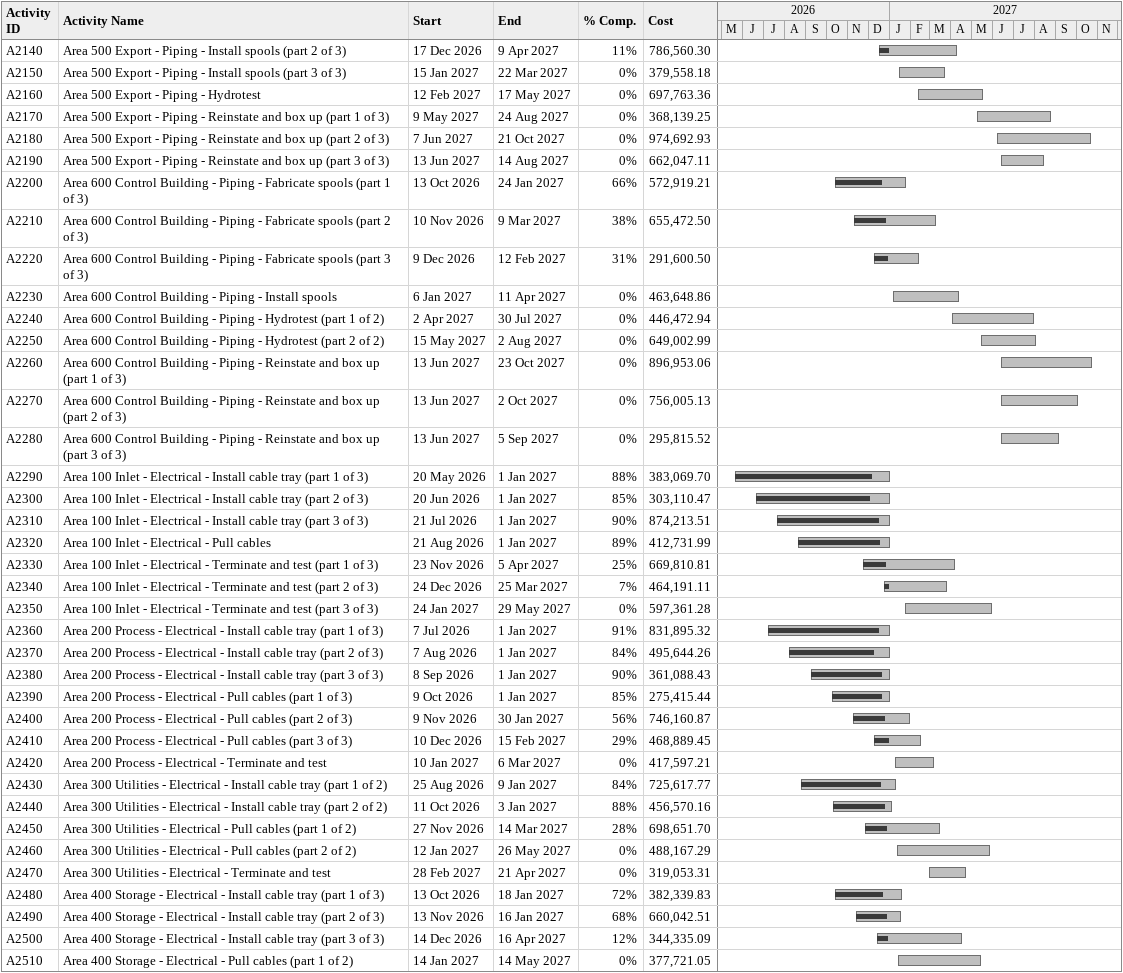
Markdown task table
| ID | Task | Start | Finish | % complete | Cost |
|---|---|---|---|---|---|
| A2140 | Area 500 Export - Piping - Install spools (part 2 of 3) | 2026-12-17 | 2027-04-09 | 11 | 786560.30 |
| A2150 | Area 500 Export - Piping - Install spools (part 3 of 3) | 2027-01-15 | 2027-03-22 | 0 | 379558.18 |
| A2160 | Area 500 Export - Piping - Hydrotest | 2027-02-12 | 2027-05-17 | 0 | 697763.36 |
| A2170 | Area 500 Export - Piping - Reinstate and box up (part 1 of 3) | 2027-05-09 | 2027-08-24 | 0 | 368139.25 |
| A2180 | Area 500 Export - Piping - Reinstate and box up (part 2 of 3) | 2027-06-07 | 2027-10-21 | 0 | 974692.93 |
| A2190 | Area 500 Export - Piping - Reinstate and box up (part 3 of 3) | 2027-06-13 | 2027-08-14 | 0 | 662047.11 |
| A2200 | Area 600 Control Building - Piping - Fabricate spools (part 1 of 3) | 2026-10-13 | 2027-01-24 | 66 | 572919.21 |
| A2210 | Area 600 Control Building - Piping - Fabricate spools (part 2 of 3) | 2026-11-10 | 2027-03-09 | 38 | 655472.50 |
| A2220 | Area 600 Control Building - Piping - Fabricate spools (part 3 of 3) | 2026-12-09 | 2027-02-12 | 31 | 291600.50 |
| A2230 | Area 600 Control Building - Piping - Install spools | 2027-01-06 | 2027-04-11 | 0 | 463648.86 |
| A2240 | Area 600 Control Building - Piping - Hydrotest (part 1 of 2) | 2027-04-02 | 2027-07-30 | 0 | 446472.94 |
| A2250 | Area 600 Control Building - Piping - Hydrotest (part 2 of 2) | 2027-05-15 | 2027-08-02 | 0 | 649002.99 |
| A2260 | Area 600 Control Building - Piping - Reinstate and box up (part 1 of 3) | 2027-06-13 | 2027-10-23 | 0 | 896953.06 |
| A2270 | Area 600 Control Building - Piping - Reinstate and box up (part 2 of 3) | 2027-06-13 | 2027-10-02 | 0 | 756005.13 |
| A2280 | Area 600 Control Building - Piping - Reinstate and box up (part 3 of 3) | 2027-06-13 | 2027-09-05 | 0 | 295815.52 |
| A2290 | Area 100 Inlet - Electrical - Install cable tray (part 1 of 3) | 2026-05-20 | 2027-01-01 | 88 | 383069.70 |
| A2300 | Area 100 Inlet - Electrical - Install cable tray (part 2 of 3) | 2026-06-20 | 2027-01-01 | 85 | 303110.47 |
| A2310 | Area 100 Inlet - Electrical - Install cable tray (part 3 of 3) | 2026-07-21 | 2027-01-01 | 90 | 874213.51 |
| A2320 | Area 100 Inlet - Electrical - Pull cables | 2026-08-21 | 2027-01-01 | 89 | 412731.99 |
| A2330 | Area 100 Inlet - Electrical - Terminate and test (part 1 of 3) | 2026-11-23 | 2027-04-05 | 25 | 669810.81 |
| A2340 | Area 100 Inlet - Electrical - Terminate and test (part 2 of 3) | 2026-12-24 | 2027-03-25 | 7 | 464191.11 |
| A2350 | Area 100 Inlet - Electrical - Terminate and test (part 3 of 3) | 2027-01-24 | 2027-05-29 | 0 | 597361.28 |
| A2360 | Area 200 Process - Electrical - Install cable tray (part 1 of 3) | 2026-07-07 | 2027-01-01 | 91 | 831895.32 |
| A2370 | Area 200 Process - Electrical - Install cable tray (part 2 of 3) | 2026-08-07 | 2027-01-01 | 84 | 495644.26 |
| A2380 | Area 200 Process - Electrical - Install cable tray (part 3 of 3) | 2026-09-08 | 2027-01-01 | 90 | 361088.43 |
| A2390 | Area 200 Process - Electrical - Pull cables (part 1 of 3) | 2026-10-09 | 2027-01-01 | 85 | 275415.44 |
| A2400 | Area 200 Process - Electrical - Pull cables (part 2 of 3) | 2026-11-09 | 2027-01-30 | 56 | 746160.87 |
| A2410 | Area 200 Process - Electrical - Pull cables (part 3 of 3) | 2026-12-10 | 2027-02-15 | 29 | 468889.45 |
| A2420 | Area 200 Process - Electrical - Terminate and test | 2027-01-10 | 2027-03-06 | 0 | 417597.21 |
| A2430 | Area 300 Utilities - Electrical - Install cable tray (part 1 of 2) | 2026-08-25 | 2027-01-09 | 84 | 725617.77 |
| A2440 | Area 300 Utilities - Electrical - Install cable tray (part 2 of 2) | 2026-10-11 | 2027-01-03 | 88 | 456570.16 |
| A2450 | Area 300 Utilities - Electrical - Pull cables (part 1 of 2) | 2026-11-27 | 2027-03-14 | 28 | 698651.70 |
| A2460 | Area 300 Utilities - Electrical - Pull cables (part 2 of 2) | 2027-01-12 | 2027-05-26 | 0 | 488167.29 |
| A2470 | Area 300 Utilities - Electrical - Terminate and test | 2027-02-28 | 2027-04-21 | 0 | 319053.31 |
| A2480 | Area 400 Storage - Electrical - Install cable tray (part 1 of 3) | 2026-10-13 | 2027-01-18 | 72 | 382339.83 |
| A2490 | Area 400 Storage - Electrical - Install cable tray (part 2 of 3) | 2026-11-13 | 2027-01-16 | 68 | 660042.51 |
| A2500 | Area 400 Storage - Electrical - Install cable tray (part 3 of 3) | 2026-12-14 | 2027-04-16 | 12 | 344335.09 |
| A2510 | Area 400 Storage - Electrical - Pull cables (part 1 of 2) | 2027-01-14 | 2027-05-14 | 0 | 377721.05 |
